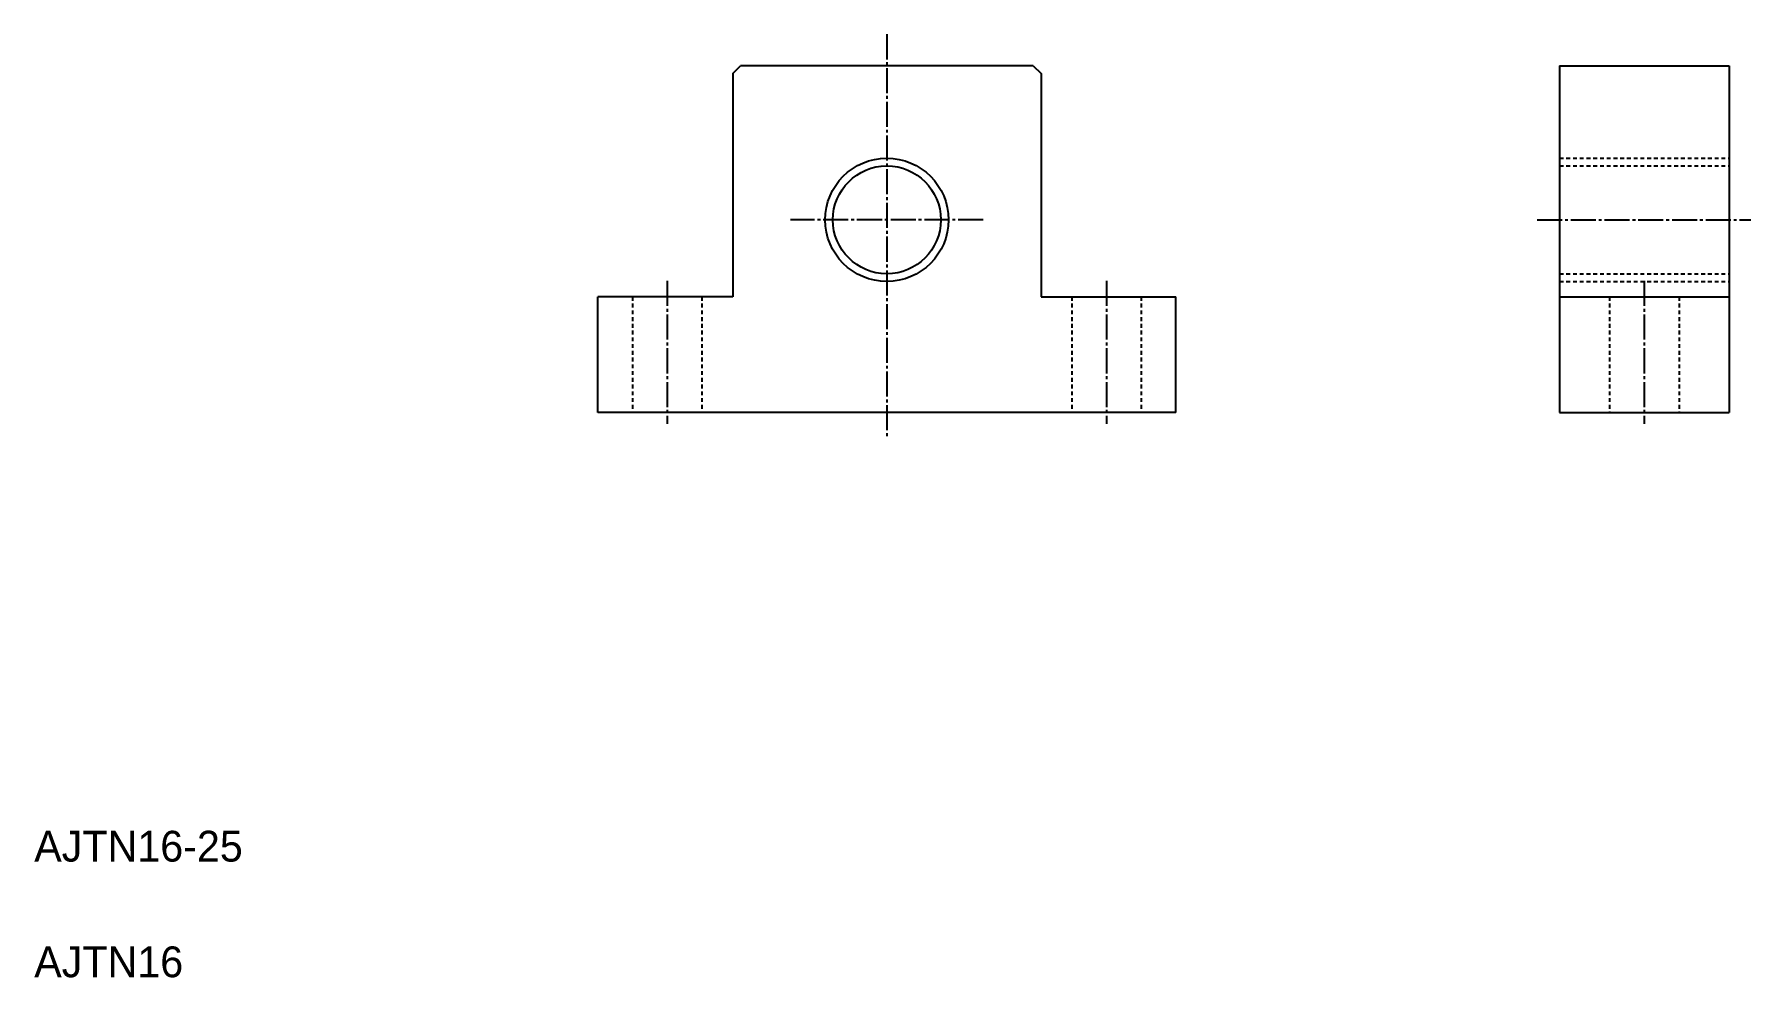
# Model space of a CAD drawing. Extents: x 10 to 233, y 10 to 132.
import ezdxf

# ---------------------------------------------------------------- set-up
doc = ezdxf.new("R2010")
doc.units = 0
doc.header["$LTSCALE"] = 0.25
doc.linetypes.add('CENTER', pattern=[17.5, 13, -1.5, 1.5, -1.5])
doc.linetypes.add('DASHED', pattern=[3.5, 2, -1.5])
doc.layers.get('0').update_dxf_attribs({"linetype": 'CONTINUOUS'})
doc.layers.add('CENTER', color=1, linetype='CENTER')

msp = doc.modelspace()

# ---------------------------------------------------------------- linework, layer by layer
at = {"color": 7, "linetype": 'CONTINUOUS'}
for p, q in [((100.61, 127.26), (101.61, 128.26)), ((100.61, 127.26), (100.61, 98.26)), ((139.61, 128.26), (101.61, 128.26)), ((139.61, 128.26), (140.61, 127.26)), ((140.61, 127.26), (140.61, 98.26)), ((207.88, 128.26), (207.88, 83.26)), ((207.88, 128.26), (229.88, 128.26)), ((229.88, 128.26), (229.88, 83.26)), ((83.11, 83.26), (83.11, 98.26)), ((100.61, 98.26), (83.11, 98.26)), ((140.61, 98.26), (158.11, 98.26)), ((158.11, 83.26), (158.11, 98.26)), ((207.88, 98.26), (229.88, 98.26)), ((158.11, 83.26), (83.11, 83.26)), ((207.88, 83.26), (229.88, 83.26))]:
    msp.add_line(p, q, dxfattribs=at)
at = {"color": 3, "linetype": 'DASHED'}
for p, q in [((207.88, 116.26), (229.88, 116.26)), ((207.88, 115.26), (229.88, 115.26)), ((207.88, 101.26), (229.88, 101.26)), ((207.88, 100.26), (229.88, 100.26)), ((87.61, 98.26), (87.61, 83.26)), ((96.61, 98.26), (96.61, 83.26)), ((144.61, 98.26), (144.61, 83.26)), ((153.61, 98.26), (153.61, 83.26)), ((214.38, 98.26), (214.38, 83.26)), ((223.38, 98.26), (223.38, 83.26))]:
    msp.add_line(p, q, dxfattribs=at)
for p, q in [((120.61, 83.26), (120.61, 83.26)), ((139.36, 83.26), (139.36, 83.26))]:
    msp.add_line(p, q)
at = {"color": 3, "linetype": 'CONTINUOUS'}
msp.add_circle((120.61, 108.26), 8, dxfattribs=at)
at = {"color": 7, "linetype": 'CONTINUOUS'}
msp.add_circle((120.61, 108.26), 7, dxfattribs=at)
at = {"layer": 'CENTER', "color": 1, "linetype": 'CENTER'}
for p, q in [((120.61, 132.33), (120.61, 80.13)), ((133.11, 108.26), (108.11, 108.26)), ((204.97, 108.26), (232.68, 108.26)), ((92.11, 100.34), (92.11, 81.81)), ((149.11, 100.34), (149.11, 81.81)), ((218.88, 100.34), (218.88, 81.81))]:
    msp.add_line(p, q, dxfattribs=at)

# ---------------------------------------------------------------- texts
for s, p in [('AJTN16-25', (10, 25)), ('AJTN16', (10, 10))]:
    msp.add_text(s, height=4).set_placement(p)

doc.saveas('drawing.dxf')
